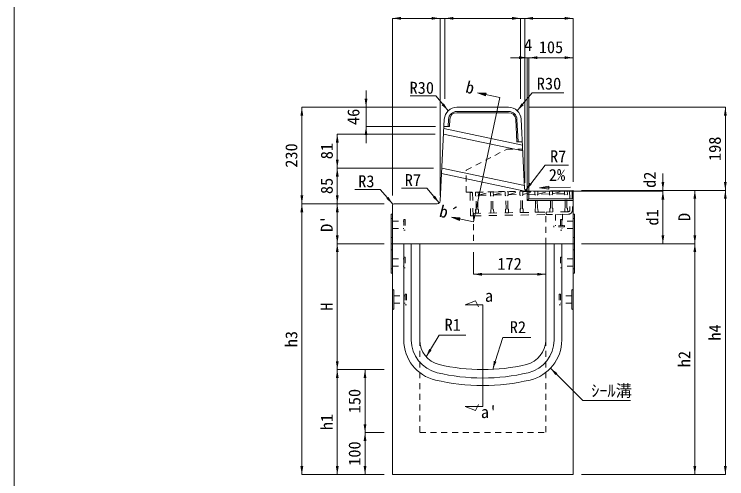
# Model space of a CAD drawing. Units: millimetres at full size. Extents: x 5964 to 125098, y -10801 to 28073.
# Drawn here: x 17762 to 19458, y 8018 to 9124 of the extents above; entities that cross this region are included whole.
import ezdxf
from ezdxf.enums import TextEntityAlignment as Align

# ---------------------------------------------------------------- set-up
doc = ezdxf.new("R2010")
doc.units = ezdxf.units.MM
doc.header["$LTSCALE"] = 19
for name, pattern in [('DASHED_SPACED', [12, 6, -6]), ('USER1', [1.35, 0.75, -0.6]), ('USER2', [28.575, 19.05, -3.175, 3.175, -3.175]), ('USER3', [2, 1, -1]), ('USER5', [1.35, 0.75, -0.6])]:
    doc.linetypes.add(name, pattern=pattern)
for name, color, linetype, lineweight in [('0_2', 7, 'Continuous', 20), ('インサート', 3, 'USER1', 9), ('グレーチング', 7, 'USER1', 5), ('ジョイント', 7, 'Continuous', 9), ('寸法引出', 7, 'Continuous', 9), ('寸法線', 7, 'Continuous', 9), ('本体', 2, 'Continuous', 9), ('枠', 5, 'Continuous', 5), ('補助線', 8, 'Continuous', 13)]:
    doc.layers.add(name, color=color, linetype=linetype, lineweight=lineweight)
doc.styles.add('ＭＳ ゴシック', font='')
doc.styles.get('ＭＳ ゴシック').set_extended_font_data('MS Gothic')

# ---------------------------------------------------------------- blocks, each defined once
blk = doc.blocks.new('filled_arrow')
at = {"color": 0, "linetype": 'Continuous', "lineweight": -2}
blk.add_solid([(7.5, 1.25), (0, 0), (7.5, -1.25)], dxfattribs=at)

msp = doc.modelspace()

# ---------------------------------------------------------------- hatches: boundary and pattern name
at = {"layer": '寸法引出'}
msp.add_hatch(color=256, dxfattribs=at).paths.add_polyline_path([(19034.36, 8715), (19034.5, 8707.5), (19011.93, 8710.86)])
at = {"layer": '寸法線'}
for points in [[(18883.85, 8929.69), (18864.97, 8937.07), (18885.22, 8936.21)], [(18821.36, 8633.07), (18802.48, 8640.45), (18822.74, 8639.59)]]:
    msp.add_hatch(color=256, dxfattribs=at).paths.add_polyline_path(points)

# ---------------------------------------------------------------- linework, layer by layer
at = {"layer": '0_2', "linetype": 'DASHED_SPACED', "lineweight": 9}
msp.add_line((19092.03, 8631.19), (19092.03, 8614.19), dxfattribs=at)
at = {"layer": 'インサート'}
for p, q in [((18689.03, 8635.19), (18689.03, 8610.19)), ((18689.03, 8635.19), (18692.03, 8635.19)), ((18692.03, 8635.19), (18692.03, 8610.19)), ((19066.9, 8647.6), (19049.9, 8647.31)), ((19049.9, 8647.31), (19050.37, 8620.31)), ((19065.03, 8635.19), (19062.03, 8635.19)), ((19062.03, 8635.19), (19062.03, 8610.19)), ((19065.03, 8635.19), (19062.03, 8635.19)), ((19065.03, 8635.19), (19065.03, 8610.19)), ((19066.9, 8647.6), (19067.37, 8620.61)), ((18662.03, 8631.19), (18662.03, 8614.19)), ((18662.03, 8631.19), (18689.03, 8631.19)), ((19071.37, 8620.68), (19046.37, 8620.24)), ((19046.37, 8620.24), (19046.42, 8617.24)), ((19071.42, 8617.68), (19046.42, 8617.24)), ((19092.03, 8631.19), (19065.03, 8631.19)), ((19071.37, 8620.68), (19071.42, 8617.68)), ((18662.03, 8614.19), (18689.03, 8614.19)), ((18689.03, 8610.19), (18692.03, 8610.19)), ((19065.03, 8610.19), (19062.03, 8610.19)), ((19092.03, 8614.19), (19065.03, 8614.19)), ((18662.03, 8541.19), (18662.03, 8524.19)), ((18662.03, 8541.19), (18689.03, 8541.19)), ((18689.03, 8545.19), (18689.03, 8520.19)), ((18689.03, 8545.19), (18692.03, 8545.19)), ((18692.03, 8545.19), (18692.03, 8520.19)), ((19062.03, 8545.19), (19062.03, 8520.19)), ((19065.03, 8545.19), (19062.03, 8545.19)), ((19065.03, 8545.19), (19065.03, 8520.19)), ((19092.03, 8541.19), (19065.03, 8541.19)), ((19092.03, 8541.19), (19092.03, 8524.19)), ((18662.03, 8524.19), (18689.03, 8524.19)), ((18689.03, 8520.19), (18692.03, 8520.19)), ((19065.03, 8520.19), (19062.03, 8520.19)), ((19092.03, 8524.19), (19065.03, 8524.19)), ((18665.23, 8453.19), (18665.23, 8436.19)), ((18665.23, 8453.19), (18692.23, 8453.19)), ((18692.23, 8457.19), (18692.23, 8432.19)), ((18692.23, 8457.19), (18695.23, 8457.19)), ((18695.23, 8457.19), (18695.23, 8432.19)), ((19058.83, 8457.19), (19058.83, 8432.19)), ((19061.83, 8457.19), (19058.83, 8457.19)), ((19061.83, 8457.19), (19061.83, 8432.19)), ((19088.83, 8453.19), (19061.83, 8453.19)), ((19088.83, 8453.19), (19088.83, 8436.19)), ((18665.23, 8436.19), (18692.23, 8436.19)), ((18692.23, 8432.19), (18695.23, 8432.19)), ((19061.83, 8432.19), (19058.83, 8432.19)), ((19088.83, 8436.19), (19061.83, 8436.19))]:
    msp.add_line(p, q, dxfattribs=at)
at = {"layer": 'グレーチング', "linetype": 'USER3'}
for p, q in [((18859.46, 8700.02), (19078.42, 8703.83)), ((18972.66, 8694.99), (19000.83, 8702.48)), ((19000.83, 8702.48), (19000.97, 8694.48)), ((19007.83, 8702.6), (19007.97, 8694.6)), ((19007.95, 8695.6), (19036.13, 8703.09)), ((19036.13, 8703.09), (19036.27, 8695.1)), ((19043.13, 8703.22), (19043.27, 8695.22)), ((19043.25, 8696.22), (19071.42, 8703.71)), ((19071.42, 8703.71), (19071.56, 8695.71)), ((19078.42, 8703.83), (19078.56, 8695.83)), ((19083.92, 8703.92), (19089.92, 8704.03)), ((19083.92, 8703.92), (19084.72, 8657.93)), ((19089.92, 8704.03), (19090.72, 8658.04)), ((19089.92, 8704.03), (19090.72, 8658.04)), ((18852.96, 8699.91), (18846.96, 8699.81)), ((18846.96, 8699.81), (18847.93, 8643.82)), ((18852.96, 8699.91), (18853.93, 8643.92)), ((18859.46, 8700.02), (18859.59, 8692.03)), ((18861.12, 8690.55), (18859.59, 8692.03)), ((18861.66, 8659.56), (18861.12, 8690.55)), ((18865.12, 8690.62), (18866.59, 8692.15)), ((18865.66, 8659.63), (18865.12, 8690.62)), ((18866.45, 8700.15), (18866.59, 8692.15)), ((18866.58, 8693.15), (18895.25, 8700.65)), ((18866.58, 8693.15), (18895.37, 8693.65)), ((18895.25, 8700.65), (18895.39, 8692.65)), ((18896.91, 8691.17), (18895.39, 8692.65)), ((18897.45, 8660.18), (18896.91, 8691.17)), ((18900.91, 8691.24), (18902.39, 8692.77)), ((18901.45, 8660.25), (18900.91, 8691.24)), ((18902.25, 8700.77), (18902.39, 8692.77)), ((18902.37, 8693.77), (18930.54, 8701.26)), ((18902.37, 8693.77), (18930.67, 8694.26)), ((18930.54, 8701.26), (18930.68, 8693.26)), ((18932.21, 8691.79), (18930.68, 8693.26)), ((18932.75, 8660.79), (18932.21, 8691.79)), ((18936.21, 8691.86), (18937.68, 8693.38)), ((18936.75, 8660.86), (18936.21, 8691.86)), ((18937.54, 8701.38), (18937.68, 8693.38)), ((18937.67, 8694.38), (18965.84, 8701.87)), ((18937.67, 8694.38), (18965.96, 8694.87)), ((18965.54, 8701.87), (18965.68, 8693.87)), ((18967.2, 8692.4), (18965.68, 8693.87)), ((18967.74, 8661.4), (18967.2, 8692.4)), ((18971.2, 8692.46), (18972.68, 8693.99)), ((18971.74, 8661.47), (18971.2, 8692.46)), ((18972.54, 8701.99), (18972.68, 8693.99)), ((19000.96, 8695.48), (18972.66, 8694.99)), ((19002.5, 8693.01), (19000.97, 8694.48)), ((19003.04, 8662.01), (19002.5, 8693.01)), ((19006.5, 8693.08), (19007.97, 8694.6)), ((19007.04, 8662.08), (19006.5, 8693.08)), ((19036.25, 8696.1), (19007.95, 8695.6)), ((19037.79, 8693.62), (19036.27, 8695.1)), ((19038.33, 8662.63), (19037.79, 8693.62)), ((19041.79, 8693.69), (19043.27, 8695.22)), ((19042.33, 8662.7), (19041.79, 8693.69)), ((19071.55, 8696.71), (19043.25, 8696.22)), ((19073.09, 8694.23), (19071.56, 8695.71)), ((19073.63, 8663.24), (19073.09, 8694.23)), ((19077.09, 8694.3), (19078.56, 8695.83)), ((19077.63, 8663.31), (19077.09, 8694.3)), ((18853.82, 8649.92), (19027.8, 8652.94)), ((18861.66, 8659.56), (18860.18, 8658.03)), ((18860.18, 8658.03), (18860.32, 8650.03)), ((18865.66, 8659.63), (18867.18, 8658.15)), ((18867.18, 8658.15), (18867.32, 8650.15)), ((18897.45, 8660.18), (18895.98, 8658.65)), ((18895.98, 8658.65), (18896.12, 8650.65)), ((18901.45, 8660.25), (18902.98, 8658.77)), ((18902.98, 8658.77), (18903.12, 8650.78)), ((18932.75, 8660.79), (18931.27, 8659.27)), ((18931.27, 8659.27), (18931.41, 8651.27)), ((18931.41, 8651.27), (18938.41, 8651.39)), ((18936.75, 8660.86), (18938.27, 8659.39)), ((18938.27, 8659.39), (18938.41, 8651.39)), ((18967.74, 8661.4), (18966.27, 8659.87)), ((18966.27, 8659.87), (18966.41, 8651.88)), ((18973.41, 8652), (18966.41, 8651.88)), ((18971.74, 8661.47), (18973.27, 8660)), ((18973.27, 8660), (18973.41, 8652)), ((19003.04, 8662.01), (19001.56, 8660.49)), ((19001.56, 8660.49), (19001.7, 8652.49)), ((19008.7, 8652.61), (19001.7, 8652.49)), ((19007.04, 8662.08), (19008.56, 8660.61)), ((19008.56, 8660.61), (19008.7, 8652.61)), ((19080.79, 8653.86), (19027.8, 8652.94)), ((19027.8, 8652.94), (19027.9, 8646.94)), ((19038.33, 8662.63), (19036.86, 8661.1)), ((19036.86, 8661.1), (19037, 8653.1)), ((19044, 8653.22), (19037, 8653.1)), ((19042.33, 8662.7), (19043.86, 8661.22)), ((19043.86, 8661.22), (19044, 8653.22)), ((19073.63, 8663.24), (19072.15, 8661.71)), ((19072.15, 8661.71), (19072.29, 8653.71)), ((19079.29, 8653.84), (19072.29, 8653.71)), ((19077.63, 8663.31), (19079.15, 8661.84)), ((19079.15, 8661.84), (19079.29, 8653.84)), ((18853.93, 8643.92), (18847.93, 8643.82)), ((18853.93, 8643.92), (19027.9, 8646.94)), ((18860.32, 8650.03), (18867.32, 8650.15)), ((18896.12, 8650.65), (18903.12, 8650.78)), ((19080.9, 8647.86), (19027.9, 8646.94))]:
    msp.add_line(p, q, dxfattribs=at)
for radius, start, end in [(4, 270.99562, 0.99536), (10, 270.99553, 0.99532)]:
    msp.add_arc((19080.72, 8657.86), radius, start, end, dxfattribs=at)
at = {"layer": 'ジョイント'}
for p, q in [((18658.83, 8647.69), (18662.03, 8647.69)), ((18658.83, 8647.69), (18658.83, 8507.69)), ((18662.03, 8647.69), (18662.03, 8507.69)), ((19092.03, 8647.69), (19095.23, 8647.69)), ((19092.03, 8647.69), (19092.03, 8507.69)), ((19095.23, 8647.69), (19095.23, 8507.69)), ((18658.83, 8507.69), (18662.03, 8507.69)), ((19092.03, 8507.69), (19095.23, 8507.69))]:
    msp.add_line(p, q, dxfattribs=at)
at = {"layer": 'ジョイント', "linetype": 'USER5', "lineweight": 5}
for p, q in [((18658.83, 8637.69), (18662.03, 8637.69)), ((19092.03, 8637.69), (19095.23, 8637.69)), ((18658.83, 8592.69), (18662.03, 8592.69)), ((19092.03, 8592.69), (19095.23, 8592.69)), ((18658.83, 8562.69), (18662.03, 8562.69)), ((19092.03, 8562.69), (19095.23, 8562.69)), ((18658.83, 8517.69), (18662.03, 8517.69)), ((19092.03, 8517.69), (19095.23, 8517.69))]:
    msp.add_line(p, q, dxfattribs=at)
at = {"layer": '寸法引出'}
for p, q in [((19011.93, 8710.86), (19085.95, 8712.14)), ((18835.39, 8432.35), (18860.14, 8441.55)), ((18877.03, 8432.35), (18835.39, 8432.35)), ((18860.14, 8441.55), (18867.3, 8427.23)), ((18877.03, 8432.35), (18877.03, 8189.66)), ((18860.14, 8180.46), (18867.3, 8194.78)), ((18835.39, 8189.66), (18860.14, 8180.46)), ((18877.03, 8189.66), (18835.39, 8189.66))]:
    msp.add_line(p, q, dxfattribs=at)
at = {"layer": '寸法引出', "lineweight": 13}
msp.add_lwpolyline([(19034.36, 8715), (19034.5, 8707.5), (19011.93, 8710.86)], close=True, dxfattribs=at)
at = {"layer": '寸法線'}
for p, q in [((18662.03, 9114.45), (18775.53, 9114.45)), ((18662.03, 8692.69), (18662.03, 9114.45)), ((18735.53, 9114.45), (18827.03, 9114.45)), ((18775.53, 8692.69), (18775.53, 9114.45)), ((18775.53, 8692.69), (18775.53, 9114.45)), ((18787.03, 8922.69), (18787.03, 9114.45)), ((18787.03, 9114.45), (18967.03, 9114.45)), ((18787.03, 8922.69), (18787.03, 9114.45)), ((18927.03, 9114.45), (19017.03, 9114.45)), ((18967.03, 8922.69), (18967.03, 9114.45)), ((18967.03, 8922.69), (18967.03, 9114.45)), ((18977.03, 8722.69), (18977.03, 9114.45)), ((18977.03, 9114.45), (19092.03, 9114.45)), ((18977.03, 8722.69), (18977.03, 9114.45)), ((19092.03, 8724.69), (19092.03, 9114.45)), ((18943.03, 9020.75), (19027.03, 9020.75)), ((18983.03, 8700.69), (18983.03, 9020.75)), ((18987.03, 9020.75), (19092.03, 9020.75)), ((18987.03, 8704.69), (18987.03, 9020.75)), ((18987.03, 8704.69), (18987.03, 9020.75)), ((19092.03, 8724.69), (19092.03, 9020.75)), ((18599.16, 8816.75), (18599.16, 8942.69)), ((18917.52, 8926), (18864.97, 8937.07)), ((18446.37, 8672.69), (18446.37, 8902.69)), ((18767.03, 8902.69), (18446.37, 8902.69)), ((18767.03, 8902.69), (18599.16, 8902.69)), ((18987.03, 8902.69), (19454.66, 8902.69)), ((19454.66, 8902.69), (19454.66, 8704.69)), ((18764.73, 8856.75), (18599.16, 8856.75)), ((18530.74, 8757.69), (18530.74, 8838.6)), ((18763.82, 8838.6), (18530.74, 8838.6)), ((18530.74, 8672.69), (18530.74, 8757.69)), ((18759.78, 8757.69), (18530.74, 8757.69)), ((18759.78, 8757.69), (18530.74, 8757.69)), ((19305.96, 8744.67), (19305.96, 8662.69)), ((18997.03, 8702.69), (19305.96, 8702.69)), ((19112.03, 8704.69), (19454.66, 8704.69)), ((19234.64, 8704.67), (19305.96, 8704.67)), ((19234.64, 8704.67), (19381.97, 8704.67)), ((19234.64, 8704.67), (19454.66, 8704.67)), ((19234.67, 8702.81), (19305.96, 8702.81)), ((19305.96, 8702.81), (19305.96, 8577.69)), ((19381.97, 8704.67), (19381.97, 8577.69)), ((19454.66, 8704.67), (19454.66, 8027.7)), ((18446.37, 8027.7), (18446.37, 8672.69)), ((18642.03, 8672.69), (18446.37, 8672.69)), ((18642.03, 8672.69), (18446.37, 8672.69)), ((18530.74, 8672.69), (18530.74, 8577.69)), ((18642.03, 8672.69), (18530.74, 8672.69)), ((18642.03, 8672.69), (18530.74, 8672.69)), ((18855.04, 8629.38), (18802.59, 8640.43)), ((18642.03, 8577.69), (18530.74, 8577.69)), ((18530.74, 8577.69), (18530.74, 8277.69)), ((18642.03, 8577.69), (18530.74, 8577.69)), ((19112.03, 8577.69), (19381.97, 8577.69)), ((19235.71, 8577.69), (19305.96, 8577.69)), ((19235.71, 8577.69), (19381.97, 8577.69)), ((19381.97, 8577.69), (19381.97, 8027.7)), ((18854.96, 8557.69), (18854.96, 8504.77)), ((19027.03, 8557.69), (19027.03, 8504.77)), ((18854.96, 8504.77), (19027.03, 8504.77)), ((18642.03, 8277.69), (18530.74, 8277.69)), ((18530.74, 8277.69), (18530.74, 8027.7)), ((18642.03, 8277.69), (18530.74, 8277.69)), ((18596.77, 8127.7), (18596.77, 8277.69)), ((18642.03, 8277.69), (18596.77, 8277.69)), ((18596.77, 8027.7), (18596.77, 8127.7)), ((18642.03, 8127.7), (18596.77, 8127.7)), ((18642.03, 8127.7), (18596.77, 8127.7)), ((18642.03, 8027.7), (18446.37, 8027.7)), ((18642.03, 8027.7), (18530.74, 8027.7)), ((18642.03, 8027.7), (18596.77, 8027.7)), ((19112.03, 8027.7), (19381.97, 8027.7)), ((19235.71, 8027.7), (19454.66, 8027.7))]:
    msp.add_line(p, q, dxfattribs=at)
at = {"layer": '寸法線', "linetype": 'USER2'}
msp.add_line((18855.04, 8629.38), (18917.52, 8926), dxfattribs=at)
at = {"layer": '寸法線'}
for points in [[(18794.89, 8894.44), (18781.96, 8909.7), (18765.15, 8929.54), (18704.57, 8929.54)], [(18959.17, 8894.43), (18971.99, 8909.78), (18994.85, 8937.13), (19070.38, 8937.13)], [(18978.9, 8704.7), (18991.17, 8720.49), (19025.66, 8764.91), (19081.09, 8764.91)], [(18662.91, 8671.82), (18649.98, 8687.08), (18633.17, 8706.93), (18572.59, 8706.93)], [(18773.69, 8674.62), (18760.77, 8689.88), (18743.95, 8709.73), (18683.38, 8709.73)], [(18742.22, 8308.32), (18752.51, 8325.47), (18773.29, 8360.09), (18836.55, 8360.09)], [(18900.74, 8278.32), (18906.73, 8297.4), (18924.6, 8354.38), (18991.7, 8354.38)], [(19038.34, 8281), (19115.28, 8204.06), (19229.24, 8204.06)]]:
    msp.add_lwpolyline(points, dxfattribs=at)
at = {"layer": '寸法線', "lineweight": 13}
for points in [[(18883.85, 8929.69), (18864.97, 8937.07), (18885.22, 8936.21)], [(18821.36, 8633.07), (18802.48, 8640.45), (18822.74, 8639.59)]]:
    msp.add_lwpolyline(points, close=True, dxfattribs=at)
at = {"layer": '本体', "lineweight": 20}
for p, q in [((18815.57, 8902.69), (18938.49, 8902.69)), ((18775.86, 8679.34), (18785.6, 8874.19)), ((18976.69, 8709.46), (18968.45, 8874.19)), ((18983.8, 8702.81), (19092.03, 8704.69)), ((19092.03, 8577.69), (19092.03, 8704.69)), ((18662.03, 8669.69), (18662.03, 8577.69)), ((18768.87, 8672.69), (18665.03, 8672.69)), ((18662.03, 8577.69), (18662.03, 8027.7)), ((19092.03, 8577.69), (18662.03, 8577.69)), ((18727.03, 8348.22), (18727.03, 8577.69)), ((19027.03, 8348.22), (19027.03, 8577.69)), ((19092.03, 8027.7), (19092.03, 8577.69)), ((18662.03, 8027.7), (19092.03, 8027.7))]:
    msp.add_line(p, q, dxfattribs=at)
at = {"layer": '本体', "color": 4, "lineweight": 5}
for p, q in [((18815.57, 8892.69), (18938.49, 8892.69)), ((18815.57, 8889.69), (18938.49, 8889.69)), ((18795.59, 8873.69), (18794.74, 8856.75)), ((18798.59, 8873.54), (18797.75, 8856.75)), ((18958.16, 8819.72), (18955.47, 8873.54)), ((18961.15, 8820.11), (18958.47, 8873.69)), ((18784.73, 8856.75), (18797.75, 8856.75)), ((18971.16, 8820.11), (18958.14, 8820.11)), ((18983.03, 8680.69), (18983.03, 8702.68)), ((18987.03, 8684.69), (18987.03, 8702.86)), ((18983.03, 8680.69), (18987.03, 8684.69)), ((18983.03, 8680.69), (19092.03, 8680.69)), ((18987.03, 8684.69), (19092.03, 8684.69)), ((18689.03, 8348.22), (18689.03, 8577.69)), ((18707.03, 8348.22), (18707.03, 8577.69)), ((19047.03, 8348.22), (19047.03, 8577.69)), ((19065.03, 8348.22), (19065.03, 8577.69)), ((18662.03, 8469.19), (18665.23, 8467.19)), ((18665.23, 8467.19), (18665.23, 8422.19)), ((19092.03, 8469.19), (19088.83, 8467.19)), ((19088.83, 8467.19), (19088.83, 8422.19)), ((18662.03, 8420.19), (18665.23, 8422.19)), ((19092.03, 8420.19), (19088.83, 8422.19))]:
    msp.add_line(p, q, dxfattribs=at)
at = {"layer": '本体'}
for p, q in [((18972.22, 8798.91), (18783.82, 8838.6)), ((18971.55, 8812.34), (18784.48, 8851.74)), ((18976.35, 8716.29), (18779.78, 8757.69)), ((18977.02, 8702.86), (18779.12, 8744.55))]:
    msp.add_line(p, q, dxfattribs=at)
at = {"layer": '本体', "linetype": 'USER1'}
for p, q in [((18837.84, 8752.69), (18934.73, 8802.69)), ((18934.73, 8802.69), (18972.03, 8802.69)), ((18837.84, 8700.28), (18837.84, 8752.69)), ((18837.84, 8700.28), (18983.8, 8702.81)), ((19027.03, 8577.69), (19027.03, 8652.93)), ((18854.96, 8649.94), (18854.96, 8577.69)), ((18727.03, 8348.22), (18727.03, 8127.7)), ((19027.03, 8348.22), (19027.03, 8127.7)), ((18727.03, 8127.7), (19027.03, 8127.7))]:
    msp.add_line(p, q, dxfattribs=at)
at = {"layer": '本体', "lineweight": 20}
for centre, radius, start, end in [((18815.57, 8872.69), 30, 90, 177.13784), ((18938.49, 8872.69), 30, 2.86268, 90), ((18983.68, 8709.81), 7, 182.86268, 270.99344), ((18665.03, 8669.69), 3, 90, 180), ((18768.87, 8679.69), 7, 270, 357.13784), ((18787.03, 8348.22), 60, 180, 256.65785), ((18967.03, 8348.22), 60, 283.34237, 0), ((18877.03, 8727.69), 450, 256.65777, 283.34225)]:
    msp.add_arc(centre, radius, start, end, dxfattribs=at)
at = {"layer": '本体', "color": 4, "lineweight": 5}
for centre, radius, start, end in [((18815.57, 8872.69), 20, 90, 177.13758), ((18815.57, 8872.69), 17, 90, 177.13758), ((18938.49, 8872.69), 20, 2.8624, 90), ((18938.49, 8872.69), 17, 2.8624, 90), ((18787.03, 8348.22), 98, 180, 256.65785), ((18787.03, 8348.22), 80, 180, 256.65785), ((18967.03, 8348.22), 80, 283.34237, 0), ((18967.03, 8348.22), 98, 283.34237, 0), ((18877.03, 8727.69), 470, 256.65777, 283.34225), ((18877.03, 8727.69), 488, 256.65777, 283.34225)]:
    msp.add_arc(centre, radius, start, end, dxfattribs=at)
at = {"layer": '枠', "lineweight": 20}
msp.add_line((17761.67, 6990.09), (17761.67, 10850.09), dxfattribs=at)
at = {"layer": '補助線'}
for p, q in [((18658.83, 8577.69), (18662.03, 8577.69)), ((19092.03, 8577.69), (19095.23, 8577.69))]:
    msp.add_line(p, q, dxfattribs=at)

# ---------------------------------------------------------------- block references
at = {"layer": '寸法線', "xscale": 2.67, "yscale": 2.67}
for p in [(18662.03, 9114.45), (18787.03, 9114.45), (18787.03, 9114.45), (18977.03, 9114.45), (18977.03, 9114.45), (18987.03, 9020.75), (18987.03, 9020.75), (18854.96, 8504.77)]:
    msp.add_blockref('filled_arrow', p, dxfattribs=at)
for p, rotation in [((18775.53, 9114.45), 180), ((18775.53, 9114.45), 180), ((18967.03, 9114.45), 180), ((18967.03, 9114.45), 180), ((19092.03, 9114.45), 180), ((18983.03, 9020.75), 180), ((19092.03, 9020.75), 180), ((18599.16, 8902.69), 90), ((18794.89, 8894.44), 130.3), ((18959.17, 8894.43), 50.1), ((18446.37, 8902.69), 270), ((19454.66, 8902.69), 270), ((18599.16, 8856.75), 270), ((18530.74, 8838.6), 270), ((18530.74, 8757.69), 90), ((18530.74, 8757.69), 270), ((18978.9, 8704.7), 52.2), ((19305.96, 8704.67), 90), ((19454.66, 8704.69), 90), ((19305.96, 8702.81), 270), ((19305.96, 8702.69), 270), ((19381.97, 8704.67), 270), ((19454.66, 8704.67), 270), ((18446.37, 8672.69), 90), ((18530.74, 8672.69), 90), ((18662.91, 8671.82), 130.3), ((18773.69, 8674.62), 130.3), ((18446.37, 8672.69), 270), ((18530.74, 8672.69), 270), ((18530.74, 8577.69), 90), ((19305.96, 8577.69), 90), ((19381.97, 8577.69), 90), ((18530.74, 8577.69), 270), ((19381.97, 8577.69), 270), ((19027.03, 8504.77), 180), ((18742.22, 8308.32), 59), ((18530.74, 8277.69), 90), ((18900.74, 8278.32), 72.6), ((19038.34, 8281), 315), ((18530.74, 8277.69), 270), ((18596.77, 8277.69), 270), ((18596.77, 8127.7), 90), ((18596.77, 8127.7), 270), ((18446.37, 8027.7), 90), ((18530.74, 8027.7), 90), ((18596.77, 8027.7), 90), ((19381.97, 8027.7), 90), ((19454.66, 8027.7), 90)]:
    msp.add_blockref('filled_arrow', p, dxfattribs=dict(at, rotation=rotation))

# ---------------------------------------------------------------- texts
at = {"layer": '0_2', "style": 'ＭＳ ゴシック'}
for s, p in [('R30', (18731.98, 8948.99)), ('R30', (19034.88, 8959.06)), ('R7', (19056.66, 8785.9)), ('R3', (18600, 8726.38)), ('R7', (18710.79, 8729.18)), ('a', (18891.94, 8453.45)), ('R1', (18805.67, 8384.47)), ('R2', (18960.82, 8378.76)), ("a'", (18891.94, 8176.56))]:
    msp.add_text(s, height=28.48, dxfattribs=at).set_placement(p, align=Align.MIDDLE_CENTER)
for s, rotation, p in [('b', 346.002, (18832.19, 8929.96)), ('b´', 346, (18769.7, 8634.23))]:
    msp.add_text(s, height=28.48, rotation=rotation, dxfattribs=at).set_placement(p, align=Align.BOTTOM_LEFT)
msp.add_text('2%', height=28.48, rotation=1, dxfattribs=at).set_placement((19053.84, 8741.46), align=Align.MIDDLE_CENTER)
at = {"layer": '寸法線', "style": 'ＭＳ ゴシック'}
for s, p in [('4', (18985.03, 9050.75)), ('105', (19039.53, 9045.75)), ('172', (18940.99, 8529.77))]:
    msp.add_text(s, height=28.48, dxfattribs=at).set_placement(p, align=Align.MIDDLE_CENTER)
for s, p in [('46', (18569.16, 8879.72)), ('198', (19429.66, 8803.69)), ('230', (18421.37, 8787.69)), ('81', (18505.74, 8798.15)), ('d2', (19274.63, 8729.96)), ('85', (18505.74, 8715.19)), ('d1', (19280.96, 8640.25)), ("D'", (18505.74, 8625.19)), ('D', (19356.97, 8641.18)), ('H', (18505.74, 8427.69)), ('h4', (19429.66, 8366.18)), ('h3', (18421.37, 8350.2)), ('h2', (19356.97, 8302.7)), ('150', (18571.77, 8202.7)), ('h1', (18505.74, 8152.7)), ('100', (18571.77, 8077.7))]:
    msp.add_text(s, height=28.48, rotation=90, dxfattribs=at).set_placement(p, align=Align.MIDDLE_CENTER)
msp.add_text('ｼｰﾙ溝', height=28.48, dxfattribs=at).set_placement((19135.28, 8241.74), align=Align.TOP_LEFT)

doc.saveas('drawing.dxf')
